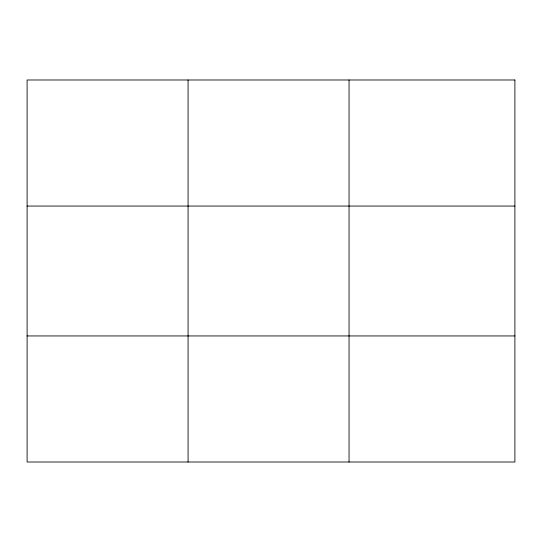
<?xml version="1.0" encoding="UTF-8"?>
<svg xmlns="http://www.w3.org/2000/svg" width="542" height="542" viewBox="0 0 542 542"><rect width="100%" height="100%" fill="white"/><g stroke="black" fill="none" stroke-linecap="round" stroke-linejoin="round"><path stroke-width="0.81" d="M188.074 79.986L188.074 462.014M349.048 79.986L349.048 462.014M27.1 206.055L514.9 206.055M27.1 335.945L514.9 335.945M514.9 79.986L514.9 462.014L27.1 462.014L27.1 79.986L514.9 79.986"/></g></svg>
